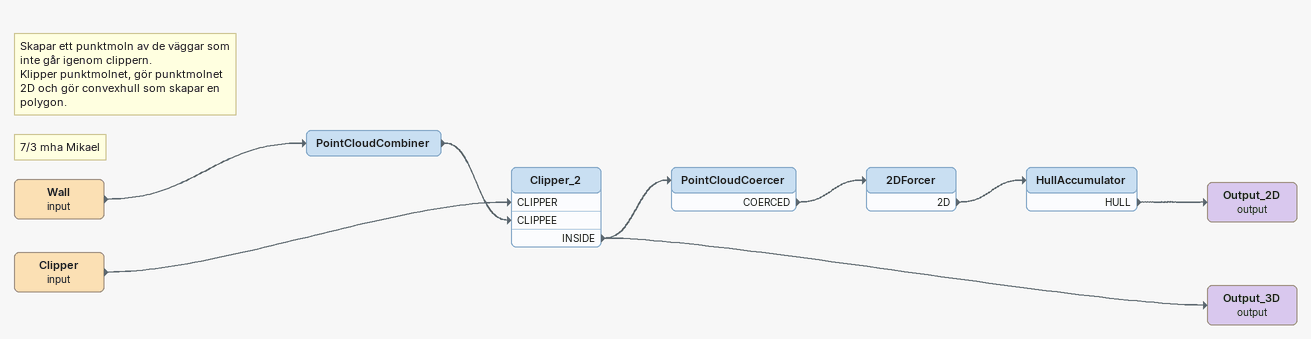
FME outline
Note: Skapar ett punktmoln av de väggar som inte går igenom clippern. / Klipper punktmolnet, gör punktmolnet 2D och gör convexhull som skapar en polygon.
Note: 7/3 mha Mikael
Wall (input)
    -> PointCloudCombiner
PointCloudCombiner
    -> Clipper_2 [CLIPPEE]
Clipper (input)
    -> Clipper_2 [CLIPPER]
Clipper_2
    INSIDE -> PointCloudCoercer
    INSIDE -> Output_3D (output)
PointCloudCoercer
    COERCED -> 2DForcer
2DForcer
    2D -> HullAccumulator
HullAccumulator
    HULL -> Output_2D (output)
Output_2D (output)
Output_3D (output)
